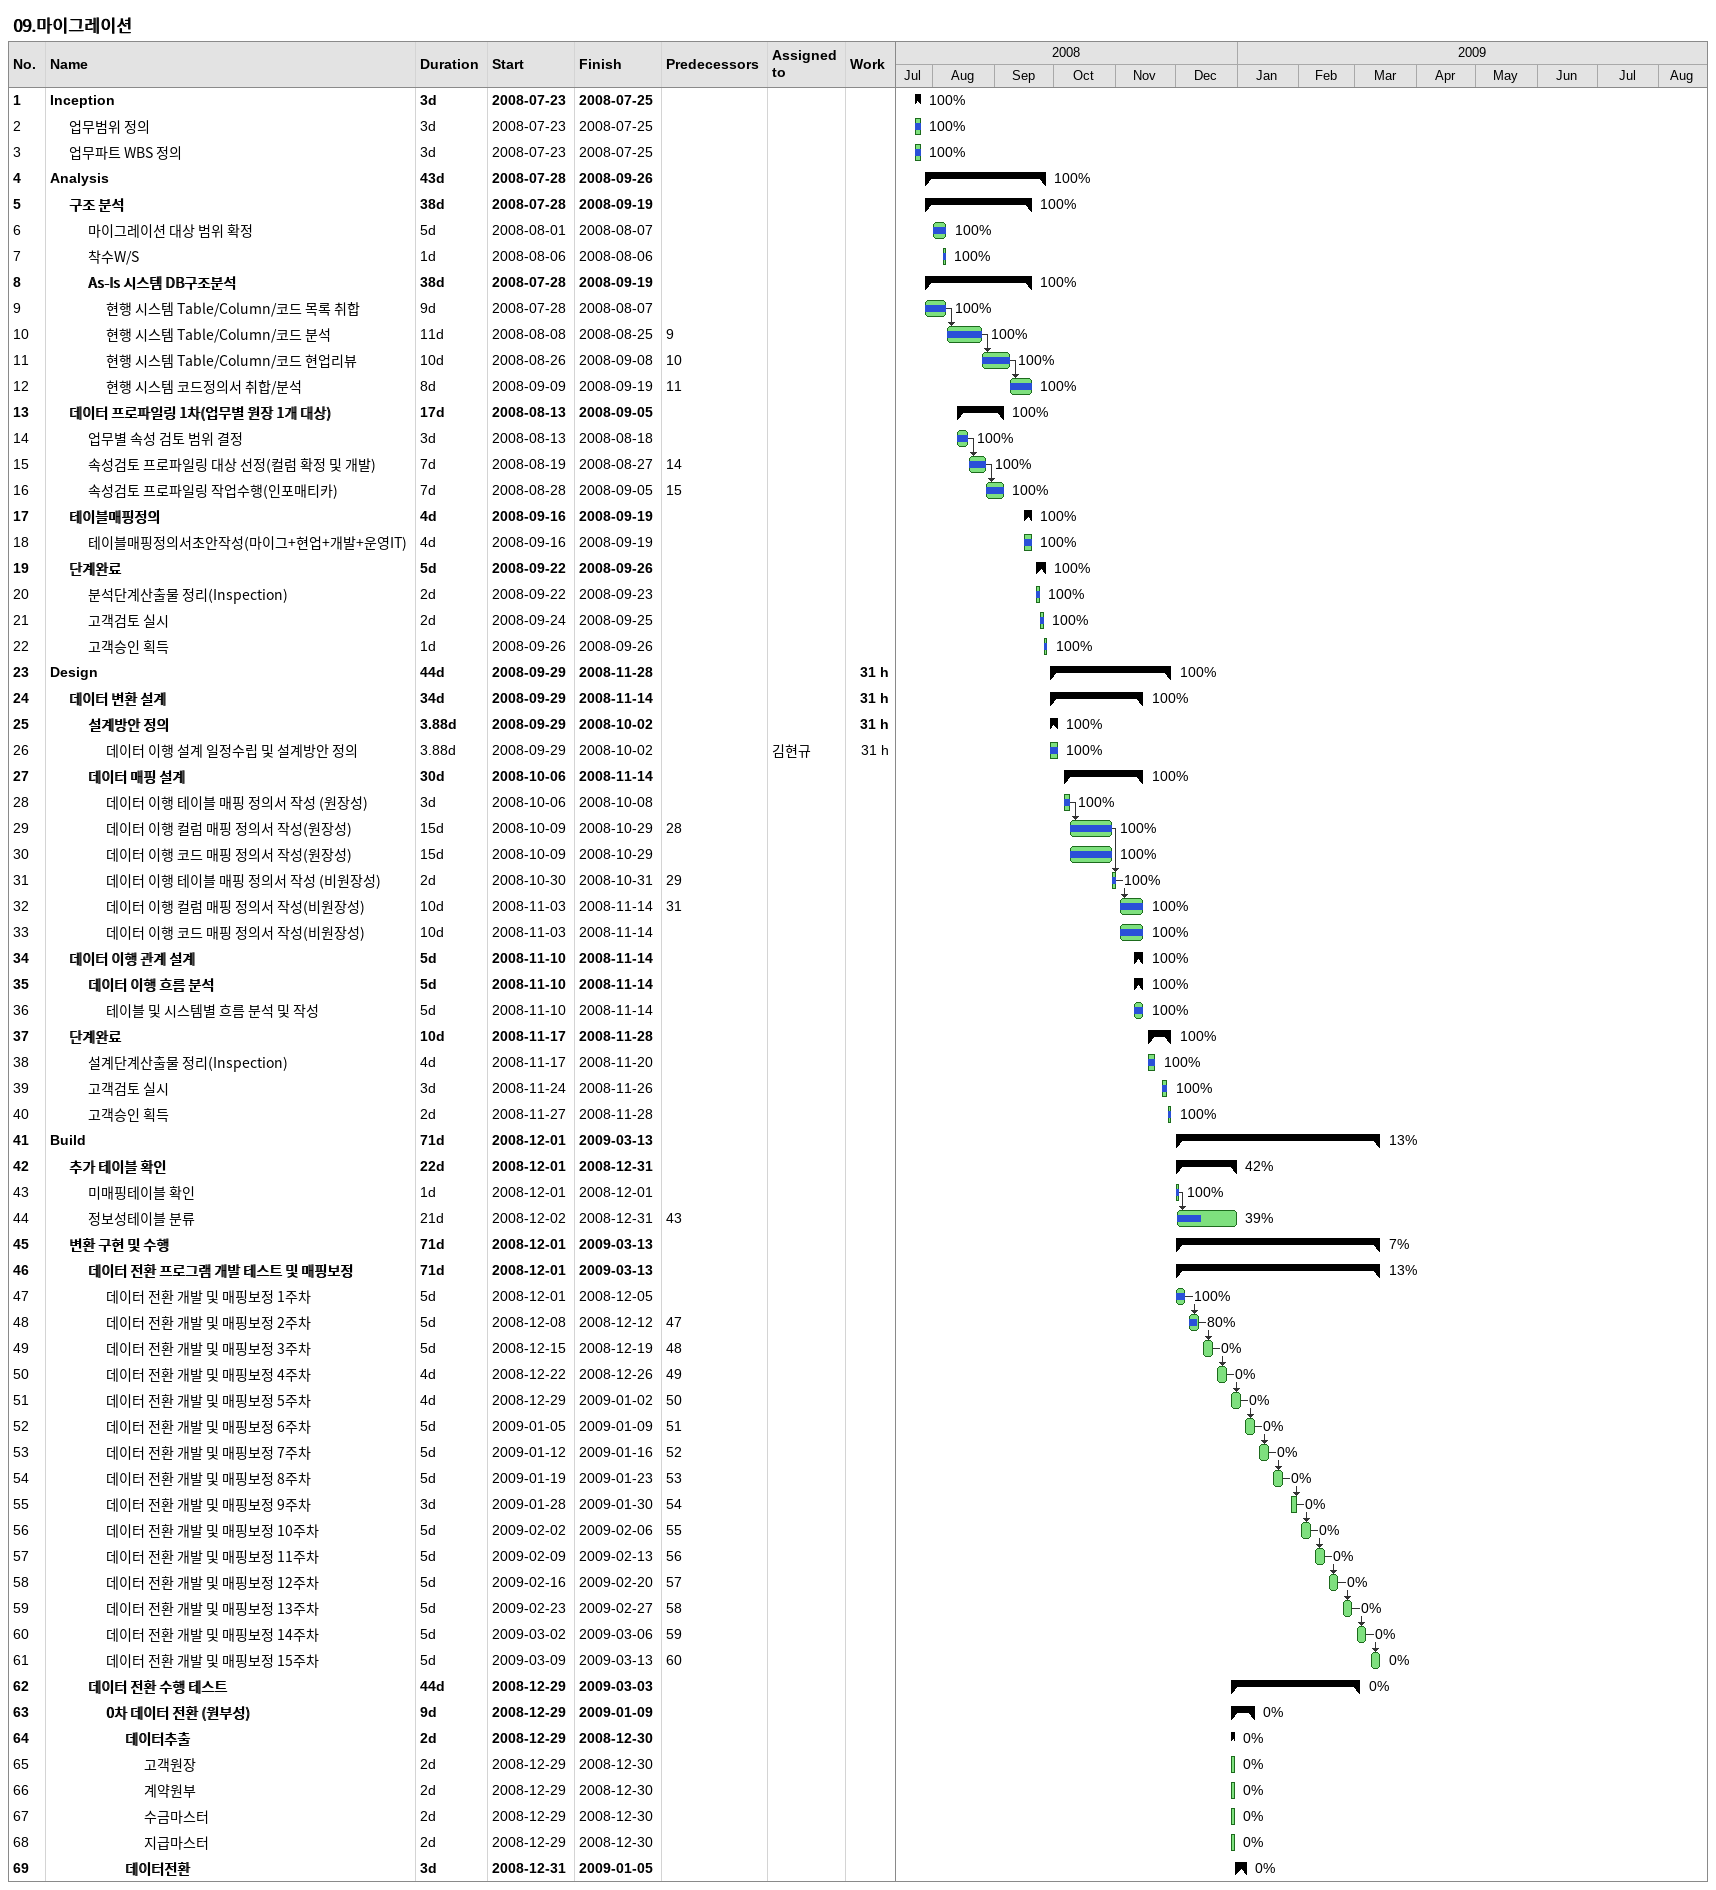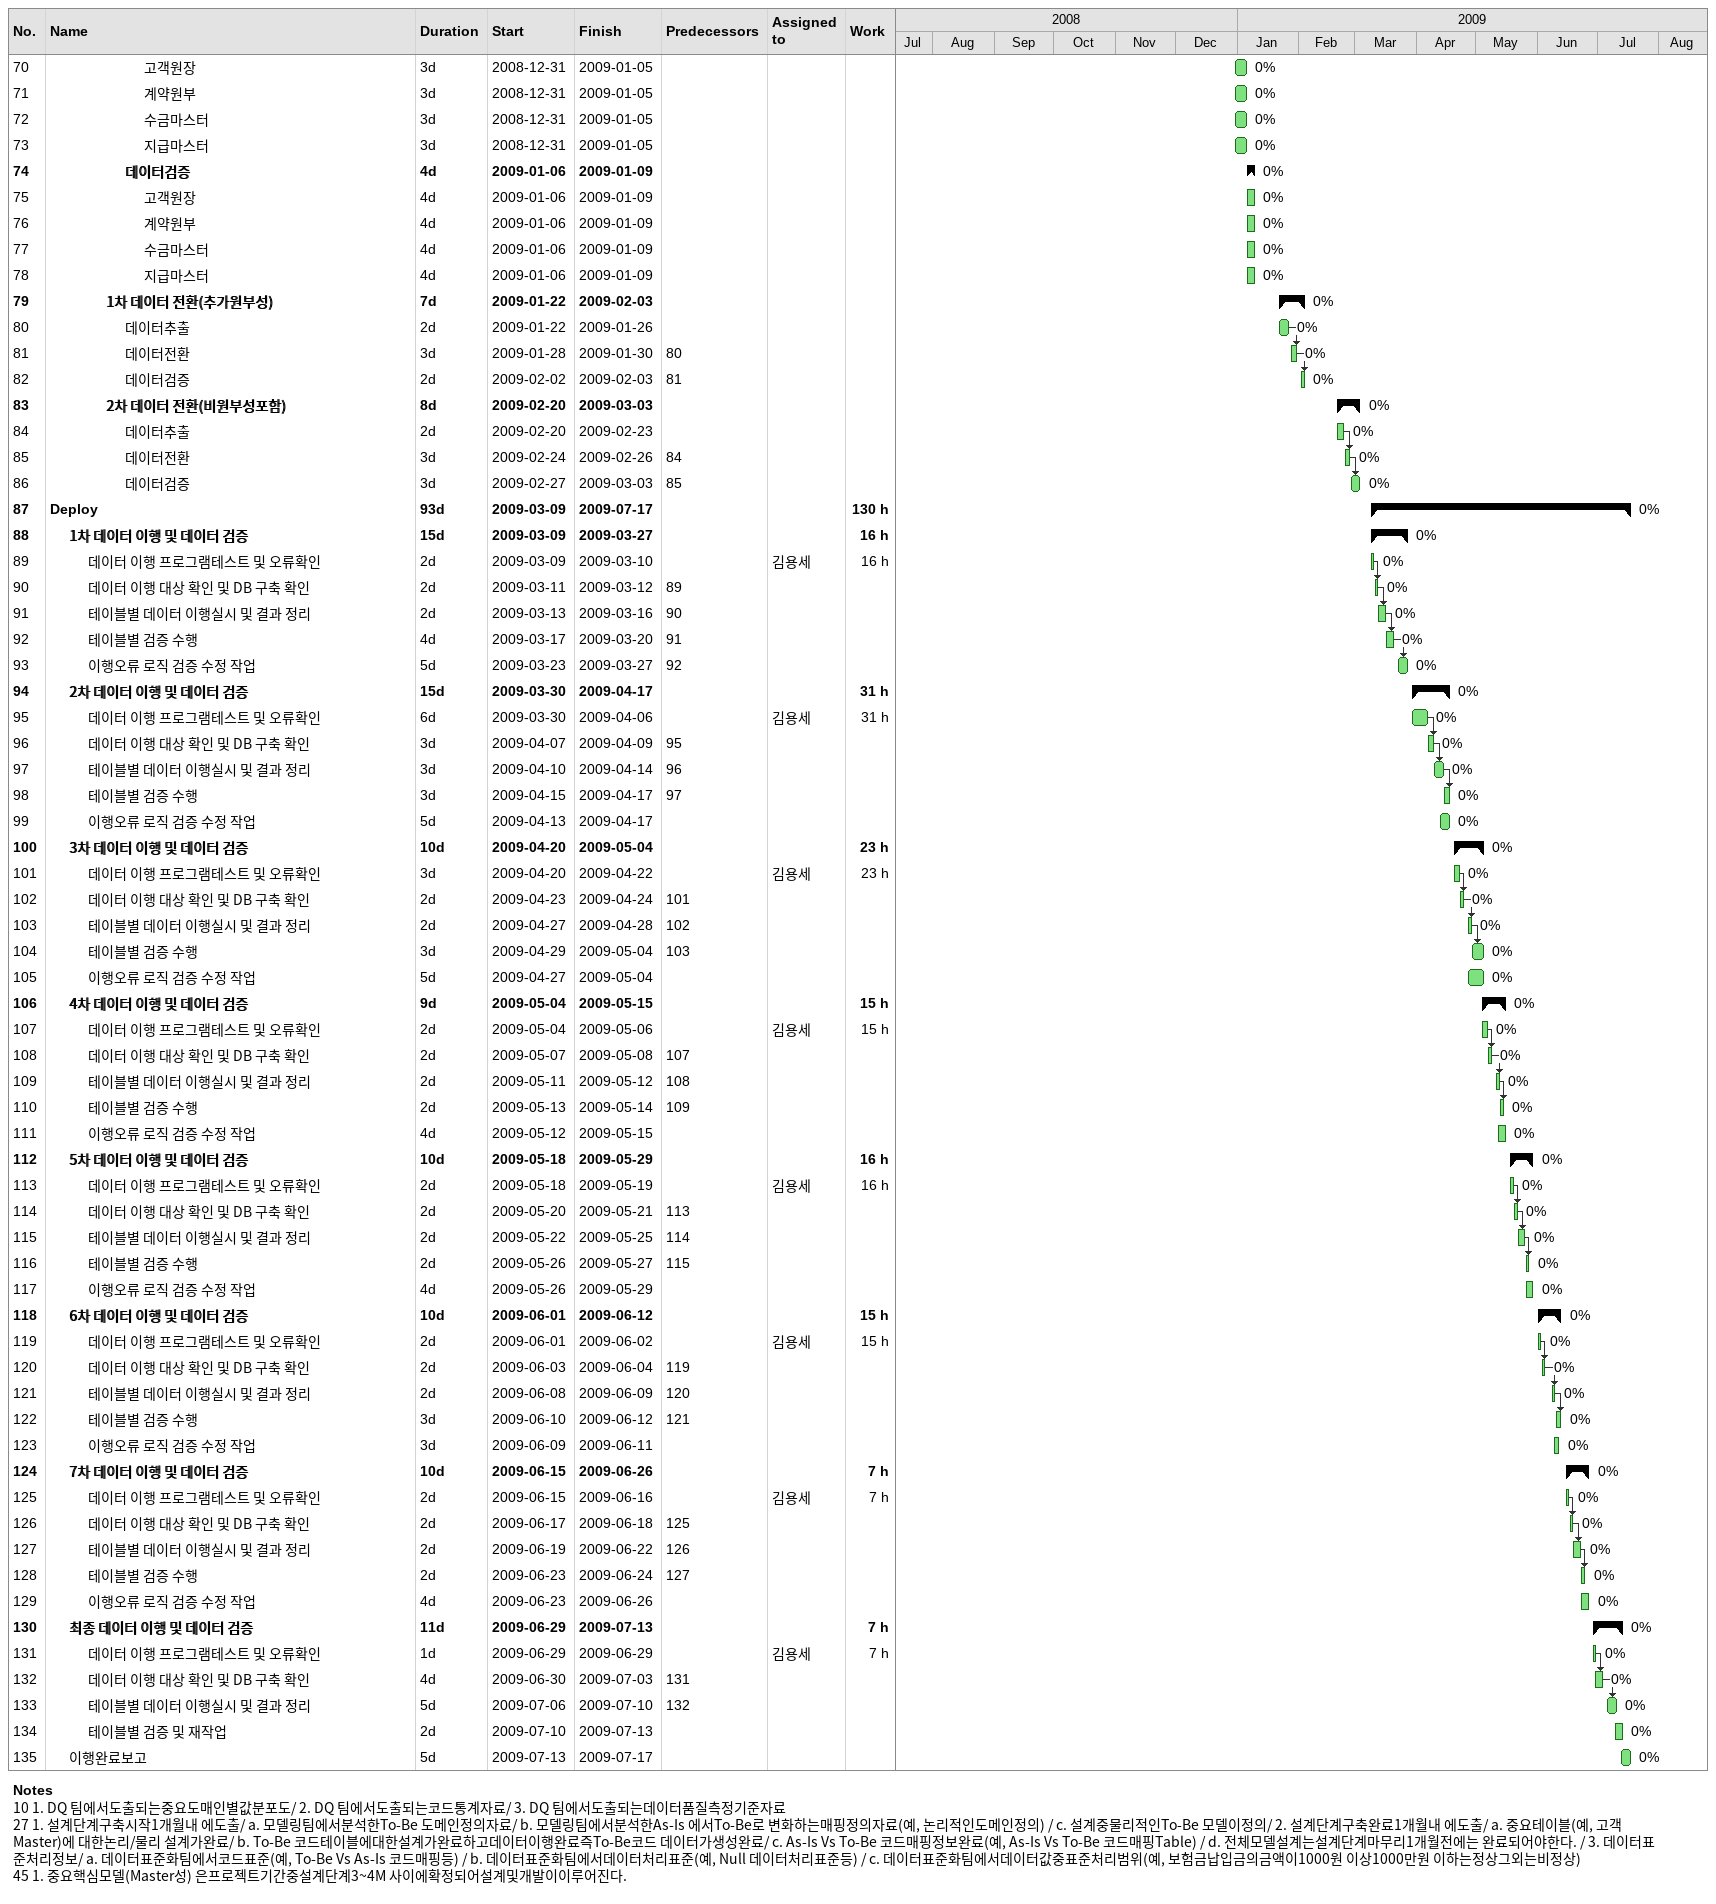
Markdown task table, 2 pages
09.마이그레이션

| ID | Level | Task | Duration | Start | Finish | Predecessors | Resources | % complete | Work (h) |
|---|---|---|---|---|---|---|---|---|---|
| 1 | 1 | **Inception** | 3d | 2008-07-23 | 2008-07-25 |  |  | 100 |  |
| 2 | 2 | 업무범위 정의 | 3d | 2008-07-23 | 2008-07-25 |  |  | 100 |  |
| 3 | 2 | 업무파트 WBS 정의 | 3d | 2008-07-23 | 2008-07-25 |  |  | 100 |  |
| 4 | 1 | **Analysis** | 43d | 2008-07-28 | 2008-09-26 |  |  | 100 |  |
| 5 | 2 | **구조 분석** | 38d | 2008-07-28 | 2008-09-19 |  |  | 100 |  |
| 6 | 3 | 마이그레이션 대상 범위 확정 | 5d | 2008-08-01 | 2008-08-07 |  |  | 100 |  |
| 7 | 3 | 착수W/S | 1d | 2008-08-06 | 2008-08-06 |  |  | 100 |  |
| 8 | 3 | **As-Is 시스템 DB구조분석** | 38d | 2008-07-28 | 2008-09-19 |  |  | 100 |  |
| 9 | 4 | 현행 시스템 Table/Column/코드 목록 취합 | 9d | 2008-07-28 | 2008-08-07 |  |  | 100 |  |
| 10 | 4 | 현행 시스템 Table/Column/코드 분석 | 11d | 2008-08-08 | 2008-08-25 | 9 |  | 100 |  |
| 11 | 4 | 현행 시스템 Table/Column/코드 현업리뷰 | 10d | 2008-08-26 | 2008-09-08 | 10 |  | 100 |  |
| 12 | 4 | 현행 시스템 코드정의서 취합/분석 | 8d | 2008-09-09 | 2008-09-19 | 11 |  | 100 |  |
| 13 | 2 | **데이터 프로파일링 1차(업무별 원장 1개 대상)** | 17d | 2008-08-13 | 2008-09-05 |  |  | 100 |  |
| 14 | 3 | 업무별 속성 검토 범위 결정 | 3d | 2008-08-13 | 2008-08-18 |  |  | 100 |  |
| 15 | 3 | 속성검토 프로파일링 대상 선정(컬럼 확정 및 개발) | 7d | 2008-08-19 | 2008-08-27 | 14 |  | 100 |  |
| 16 | 3 | 속성검토 프로파일링 작업수행(인포매티카) | 7d | 2008-08-28 | 2008-09-05 | 15 |  | 100 |  |
| 17 | 2 | **테이블매핑정의** | 4d | 2008-09-16 | 2008-09-19 |  |  | 100 |  |
| 18 | 3 | 테이블매핑정의서초안작성(마이그+현업+개발+운영IT) | 4d | 2008-09-16 | 2008-09-19 |  |  | 100 |  |
| 19 | 2 | **단계완료** | 5d | 2008-09-22 | 2008-09-26 |  |  | 100 |  |
| 20 | 3 | 분석단계산출물 정리(Inspection) | 2d | 2008-09-22 | 2008-09-23 |  |  | 100 |  |
| 21 | 3 | 고객검토 실시 | 2d | 2008-09-24 | 2008-09-25 |  |  | 100 |  |
| 22 | 3 | 고객승인 획득 | 1d | 2008-09-26 | 2008-09-26 |  |  | 100 |  |
| 23 | 1 | **Design** | 44d | 2008-09-29 | 2008-11-28 |  |  | 100 | 31 |
| 24 | 2 | **데이터 변환 설계** | 34d | 2008-09-29 | 2008-11-14 |  |  | 100 | 31 |
| 25 | 3 | **설계방안 정의** | 3.88d | 2008-09-29 | 2008-10-02 |  |  | 100 | 31 |
| 26 | 4 | 데이터 이행 설계 일정수립 및 설계방안 정의 | 3.88d | 2008-09-29 | 2008-10-02 |  | 김현규 | 100 | 31 |
| 27 | 3 | **데이터 매핑 설계** | 30d | 2008-10-06 | 2008-11-14 |  |  | 100 |  |
| 28 | 4 | 데이터 이행 테이블 매핑 정의서 작성 (원장성) | 3d | 2008-10-06 | 2008-10-08 |  |  | 100 |  |
| 29 | 4 | 데이터 이행 컬럼 매핑 정의서 작성(원장성) | 15d | 2008-10-09 | 2008-10-29 | 28 |  | 100 |  |
| 30 | 4 | 데이터 이행 코드 매핑 정의서 작성(원장성) | 15d | 2008-10-09 | 2008-10-29 |  |  | 100 |  |
| 31 | 4 | 데이터 이행 테이블 매핑 정의서 작성 (비원장성) | 2d | 2008-10-30 | 2008-10-31 | 29 |  | 100 |  |
| 32 | 4 | 데이터 이행 컬럼 매핑 정의서 작성(비원장성) | 10d | 2008-11-03 | 2008-11-14 | 31 |  | 100 |  |
| 33 | 4 | 데이터 이행 코드 매핑 정의서 작성(비원장성) | 10d | 2008-11-03 | 2008-11-14 |  |  | 100 |  |
| 34 | 2 | **데이터 이행 관계 설계** | 5d | 2008-11-10 | 2008-11-14 |  |  | 100 |  |
| 35 | 3 | **데이터 이행 흐름 분석** | 5d | 2008-11-10 | 2008-11-14 |  |  | 100 |  |
| 36 | 4 | 테이블 및 시스템별 흐름 분석 및 작성 | 5d | 2008-11-10 | 2008-11-14 |  |  | 100 |  |
| 37 | 2 | **단계완료** | 10d | 2008-11-17 | 2008-11-28 |  |  | 100 |  |
| 38 | 3 | 설계단계산출물 정리(Inspection) | 4d | 2008-11-17 | 2008-11-20 |  |  | 100 |  |
| 39 | 3 | 고객검토 실시 | 3d | 2008-11-24 | 2008-11-26 |  |  | 100 |  |
| 40 | 3 | 고객승인 획득 | 2d | 2008-11-27 | 2008-11-28 |  |  | 100 |  |
| 41 | 1 | **Build** | 71d | 2008-12-01 | 2009-03-13 |  |  | 13 |  |
| 42 | 2 | **추가 테이블 확인** | 22d | 2008-12-01 | 2008-12-31 |  |  | 42 |  |
| 43 | 3 | 미매핑테이블 확인 | 1d | 2008-12-01 | 2008-12-01 |  |  | 100 |  |
| 44 | 3 | 정보성테이블 분류 | 21d | 2008-12-02 | 2008-12-31 | 43 |  | 39 |  |
| 45 | 2 | **변환 구현 및 수행** | 71d | 2008-12-01 | 2009-03-13 |  |  | 7 |  |
| 46 | 3 | **데이터 전환 프로그램 개발 테스트 및 매핑보정** | 71d | 2008-12-01 | 2009-03-13 |  |  | 13 |  |
| 47 | 4 | 데이터 전환 개발 및 매핑보정 1주차 | 5d | 2008-12-01 | 2008-12-05 |  |  | 100 |  |
| 48 | 4 | 데이터 전환 개발 및 매핑보정 2주차 | 5d | 2008-12-08 | 2008-12-12 | 47 |  | 80 |  |
| 49 | 4 | 데이터 전환 개발 및 매핑보정 3주차 | 5d | 2008-12-15 | 2008-12-19 | 48 |  | 0 |  |
| 50 | 4 | 데이터 전환 개발 및 매핑보정 4주차 | 4d | 2008-12-22 | 2008-12-26 | 49 |  | 0 |  |
| 51 | 4 | 데이터 전환 개발 및 매핑보정 5주차 | 4d | 2008-12-29 | 2009-01-02 | 50 |  | 0 |  |
| 52 | 4 | 데이터 전환 개발 및 매핑보정 6주차 | 5d | 2009-01-05 | 2009-01-09 | 51 |  | 0 |  |
| 53 | 4 | 데이터 전환 개발 및 매핑보정 7주차 | 5d | 2009-01-12 | 2009-01-16 | 52 |  | 0 |  |
| 54 | 4 | 데이터 전환 개발 및 매핑보정 8주차 | 5d | 2009-01-19 | 2009-01-23 | 53 |  | 0 |  |
| 55 | 4 | 데이터 전환 개발 및 매핑보정 9주차 | 3d | 2009-01-28 | 2009-01-30 | 54 |  | 0 |  |
| 56 | 4 | 데이터 전환 개발 및 매핑보정 10주차 | 5d | 2009-02-02 | 2009-02-06 | 55 |  | 0 |  |
| 57 | 4 | 데이터 전환 개발 및 매핑보정 11주차 | 5d | 2009-02-09 | 2009-02-13 | 56 |  | 0 |  |
| 58 | 4 | 데이터 전환 개발 및 매핑보정 12주차 | 5d | 2009-02-16 | 2009-02-20 | 57 |  | 0 |  |
| 59 | 4 | 데이터 전환 개발 및 매핑보정 13주차 | 5d | 2009-02-23 | 2009-02-27 | 58 |  | 0 |  |
| 60 | 4 | 데이터 전환 개발 및 매핑보정 14주차 | 5d | 2009-03-02 | 2009-03-06 | 59 |  | 0 |  |
| 61 | 4 | 데이터 전환 개발 및 매핑보정 15주차 | 5d | 2009-03-09 | 2009-03-13 | 60 |  | 0 |  |
| 62 | 3 | **데이터 전환 수행 테스트** | 44d | 2008-12-29 | 2009-03-03 |  |  | 0 |  |
| 63 | 4 | **0차 데이터 전환 (원부성)** | 9d | 2008-12-29 | 2009-01-09 |  |  | 0 |  |
| 64 | 5 | **데이터추출** | 2d | 2008-12-29 | 2008-12-30 |  |  | 0 |  |
| 65 | 6 | 고객원장 | 2d | 2008-12-29 | 2008-12-30 |  |  | 0 |  |
| 66 | 6 | 계약원부 | 2d | 2008-12-29 | 2008-12-30 |  |  | 0 |  |
| 67 | 6 | 수금마스터 | 2d | 2008-12-29 | 2008-12-30 |  |  | 0 |  |
| 68 | 6 | 지급마스터 | 2d | 2008-12-29 | 2008-12-30 |  |  | 0 |  |
| 69 | 5 | **데이터전환** | 3d | 2008-12-31 | 2009-01-05 |  |  | 0 |  |
| 70 | 6 | 고객원장 | 3d | 2008-12-31 | 2009-01-05 |  |  | 0 |  |
| 71 | 6 | 계약원부 | 3d | 2008-12-31 | 2009-01-05 |  |  | 0 |  |
| 72 | 6 | 수금마스터 | 3d | 2008-12-31 | 2009-01-05 |  |  | 0 |  |
| 73 | 6 | 지급마스터 | 3d | 2008-12-31 | 2009-01-05 |  |  | 0 |  |
| 74 | 5 | **데이터검증** | 4d | 2009-01-06 | 2009-01-09 |  |  | 0 |  |
| 75 | 6 | 고객원장 | 4d | 2009-01-06 | 2009-01-09 |  |  | 0 |  |
| 76 | 6 | 계약원부 | 4d | 2009-01-06 | 2009-01-09 |  |  | 0 |  |
| 77 | 6 | 수금마스터 | 4d | 2009-01-06 | 2009-01-09 |  |  | 0 |  |
| 78 | 6 | 지급마스터 | 4d | 2009-01-06 | 2009-01-09 |  |  | 0 |  |
| 79 | 4 | **1차 데이터 전환(추가원부성)** | 7d | 2009-01-22 | 2009-02-03 |  |  | 0 |  |
| 80 | 5 | 데이터추출 | 2d | 2009-01-22 | 2009-01-26 |  |  | 0 |  |
| 81 | 5 | 데이터전환 | 3d | 2009-01-28 | 2009-01-30 | 80 |  | 0 |  |
| 82 | 5 | 데이터검증 | 2d | 2009-02-02 | 2009-02-03 | 81 |  | 0 |  |
| 83 | 4 | **2차 데이터 전환(비원부성포함)** | 8d | 2009-02-20 | 2009-03-03 |  |  | 0 |  |
| 84 | 5 | 데이터추출 | 2d | 2009-02-20 | 2009-02-23 |  |  | 0 |  |
| 85 | 5 | 데이터전환 | 3d | 2009-02-24 | 2009-02-26 | 84 |  | 0 |  |
| 86 | 5 | 데이터검증 | 3d | 2009-02-27 | 2009-03-03 | 85 |  | 0 |  |
| 87 | 1 | **Deploy** | 93d | 2009-03-09 | 2009-07-17 |  |  | 0 | 130 |
| 88 | 2 | **1차 데이터 이행 및 데이터 검증** | 15d | 2009-03-09 | 2009-03-27 |  |  | 0 | 16 |
| 89 | 3 | 데이터 이행 프로그램테스트 및 오류확인 | 2d | 2009-03-09 | 2009-03-10 |  | 김용세 | 0 | 16 |
| 90 | 3 | 데이터 이행 대상 확인 및 DB 구축 확인 | 2d | 2009-03-11 | 2009-03-12 | 89 |  | 0 |  |
| 91 | 3 | 테이블별 데이터 이행실시 및 결과 정리 | 2d | 2009-03-13 | 2009-03-16 | 90 |  | 0 |  |
| 92 | 3 | 테이블별 검증 수행 | 4d | 2009-03-17 | 2009-03-20 | 91 |  | 0 |  |
| 93 | 3 | 이행오류 로직 검증 수정 작업 | 5d | 2009-03-23 | 2009-03-27 | 92 |  | 0 |  |
| 94 | 2 | **2차 데이터 이행 및 데이터 검증** | 15d | 2009-03-30 | 2009-04-17 |  |  | 0 | 31 |
| 95 | 3 | 데이터 이행 프로그램테스트 및 오류확인 | 6d | 2009-03-30 | 2009-04-06 |  | 김용세 | 0 | 31 |
| 96 | 3 | 데이터 이행 대상 확인 및 DB 구축 확인 | 3d | 2009-04-07 | 2009-04-09 | 95 |  | 0 |  |
| 97 | 3 | 테이블별 데이터 이행실시 및 결과 정리 | 3d | 2009-04-10 | 2009-04-14 | 96 |  | 0 |  |
| 98 | 3 | 테이블별 검증 수행 | 3d | 2009-04-15 | 2009-04-17 | 97 |  | 0 |  |
| 99 | 3 | 이행오류 로직 검증 수정 작업 | 5d | 2009-04-13 | 2009-04-17 |  |  | 0 |  |
| 100 | 2 | **3차 데이터 이행 및 데이터 검증** | 10d | 2009-04-20 | 2009-05-04 |  |  | 0 | 23 |
| 101 | 3 | 데이터 이행 프로그램테스트 및 오류확인 | 3d | 2009-04-20 | 2009-04-22 |  | 김용세 | 0 | 23 |
| 102 | 3 | 데이터 이행 대상 확인 및 DB 구축 확인 | 2d | 2009-04-23 | 2009-04-24 | 101 |  | 0 |  |
| 103 | 3 | 테이블별 데이터 이행실시 및 결과 정리 | 2d | 2009-04-27 | 2009-04-28 | 102 |  | 0 |  |
| 104 | 3 | 테이블별 검증 수행 | 3d | 2009-04-29 | 2009-05-04 | 103 |  | 0 |  |
| 105 | 3 | 이행오류 로직 검증 수정 작업 | 5d | 2009-04-27 | 2009-05-04 |  |  | 0 |  |
| 106 | 2 | **4차 데이터 이행 및 데이터 검증** | 9d | 2009-05-04 | 2009-05-15 |  |  | 0 | 15 |
| 107 | 3 | 데이터 이행 프로그램테스트 및 오류확인 | 2d | 2009-05-04 | 2009-05-06 |  | 김용세 | 0 | 15 |
| 108 | 3 | 데이터 이행 대상 확인 및 DB 구축 확인 | 2d | 2009-05-07 | 2009-05-08 | 107 |  | 0 |  |
| 109 | 3 | 테이블별 데이터 이행실시 및 결과 정리 | 2d | 2009-05-11 | 2009-05-12 | 108 |  | 0 |  |
| 110 | 3 | 테이블별 검증 수행 | 2d | 2009-05-13 | 2009-05-14 | 109 |  | 0 |  |
| 111 | 3 | 이행오류 로직 검증 수정 작업 | 4d | 2009-05-12 | 2009-05-15 |  |  | 0 |  |
| 112 | 2 | **5차 데이터 이행 및 데이터 검증** | 10d | 2009-05-18 | 2009-05-29 |  |  | 0 | 16 |
| 113 | 3 | 데이터 이행 프로그램테스트 및 오류확인 | 2d | 2009-05-18 | 2009-05-19 |  | 김용세 | 0 | 16 |
| 114 | 3 | 데이터 이행 대상 확인 및 DB 구축 확인 | 2d | 2009-05-20 | 2009-05-21 | 113 |  | 0 |  |
| 115 | 3 | 테이블별 데이터 이행실시 및 결과 정리 | 2d | 2009-05-22 | 2009-05-25 | 114 |  | 0 |  |
| 116 | 3 | 테이블별 검증 수행 | 2d | 2009-05-26 | 2009-05-27 | 115 |  | 0 |  |
| 117 | 3 | 이행오류 로직 검증 수정 작업 | 4d | 2009-05-26 | 2009-05-29 |  |  | 0 |  |
| 118 | 2 | **6차 데이터 이행 및 데이터 검증** | 10d | 2009-06-01 | 2009-06-12 |  |  | 0 | 15 |
| 119 | 3 | 데이터 이행 프로그램테스트 및 오류확인 | 2d | 2009-06-01 | 2009-06-02 |  | 김용세 | 0 | 15 |
| 120 | 3 | 데이터 이행 대상 확인 및 DB 구축 확인 | 2d | 2009-06-03 | 2009-06-04 | 119 |  | 0 |  |
| 121 | 3 | 테이블별 데이터 이행실시 및 결과 정리 | 2d | 2009-06-08 | 2009-06-09 | 120 |  | 0 |  |
| 122 | 3 | 테이블별 검증 수행 | 3d | 2009-06-10 | 2009-06-12 | 121 |  | 0 |  |
| 123 | 3 | 이행오류 로직 검증 수정 작업 | 3d | 2009-06-09 | 2009-06-11 |  |  | 0 |  |
| 124 | 2 | **7차 데이터 이행 및 데이터 검증** | 10d | 2009-06-15 | 2009-06-26 |  |  | 0 | 7 |
| 125 | 3 | 데이터 이행 프로그램테스트 및 오류확인 | 2d | 2009-06-15 | 2009-06-16 |  | 김용세 | 0 | 7 |
| 126 | 3 | 데이터 이행 대상 확인 및 DB 구축 확인 | 2d | 2009-06-17 | 2009-06-18 | 125 |  | 0 |  |
| 127 | 3 | 테이블별 데이터 이행실시 및 결과 정리 | 2d | 2009-06-19 | 2009-06-22 | 126 |  | 0 |  |
| 128 | 3 | 테이블별 검증 수행 | 2d | 2009-06-23 | 2009-06-24 | 127 |  | 0 |  |
| 129 | 3 | 이행오류 로직 검증 수정 작업 | 4d | 2009-06-23 | 2009-06-26 |  |  | 0 |  |
| 130 | 2 | **최종 데이터 이행 및 데이터 검증** | 11d | 2009-06-29 | 2009-07-13 |  |  | 0 | 7 |
| 131 | 3 | 데이터 이행 프로그램테스트 및 오류확인 | 1d | 2009-06-29 | 2009-06-29 |  | 김용세 | 0 | 7 |
| 132 | 3 | 데이터 이행 대상 확인 및 DB 구축 확인 | 4d | 2009-06-30 | 2009-07-03 | 131 |  | 0 |  |
| 133 | 3 | 테이블별 데이터 이행실시 및 결과 정리 | 5d | 2009-07-06 | 2009-07-10 | 132 |  | 0 |  |
| 134 | 3 | 테이블별 검증 및 재작업 | 2d | 2009-07-10 | 2009-07-13 |  |  | 0 |  |
| 135 | 2 | 이행완료보고 | 5d | 2009-07-13 | 2009-07-17 |  |  | 0 |  |

Notes
- 10: 1. DQ 팀에서 도출 되는 중요 도매인별 값 분포도 / 2. DQ 팀에서 도출 되는 코드 통계 자료 / 3. DQ 팀에서 도출 되는 데이터 품질 측정 기준 자료
- 27: 1. 설계 단계 구축 시작 1개월내 에 도출 / a. 모델링팀에서 분석한 To-Be 도메인 정의 자료 / b. 모델링팀에서 분석한 As-Is 에서 To-Be로 변화하는 매핑 정의 자료(예, 논리적인 도메인정의) / c. 설계중 물리적인 To-Be 모델이 정의 / 2. 설계 단계 구축 완료 1개월내 에 도출 / a. 중요 테이블(예, 고객Master)에 대한 논리/물리 설계가 완료 / b. To-Be 코드 테이블에 대한 설계가 완료하고 데이터 이행 완료 즉 To-Be코드 데이터가 생성 완료 / c. As-Is Vs To-Be 코드 매핑 정보 완료(예, As-Is Vs To-Be 코드 매핑 Table) / d. 전체 모델 설계는 설계단계 마무리 1개월전에는 완료 되어야 한다. / 3. 데이터 표준 처리 정보 / a. 데이터 표준화팀 에서 코드표준(예, To-Be Vs As-Is 코드 매핑등) / b. 데이터 표준화팀 에서 데이터 처리 표준(예, Null 데이터 처리 표준등) / c. 데이터 표준화팀 에서 데이터 값중 표준 처리 범위(예, 보험금 납입금의 금액이 1000원 이상 1000만원 이하는 정상 그외는 비정상)
- 45: 1. 중요 핵심 모델(Master성) 은 프로젝트 기간중 설계단계 3~4M 사이에 확정되어 설계및 개발이 이루어 진다.
